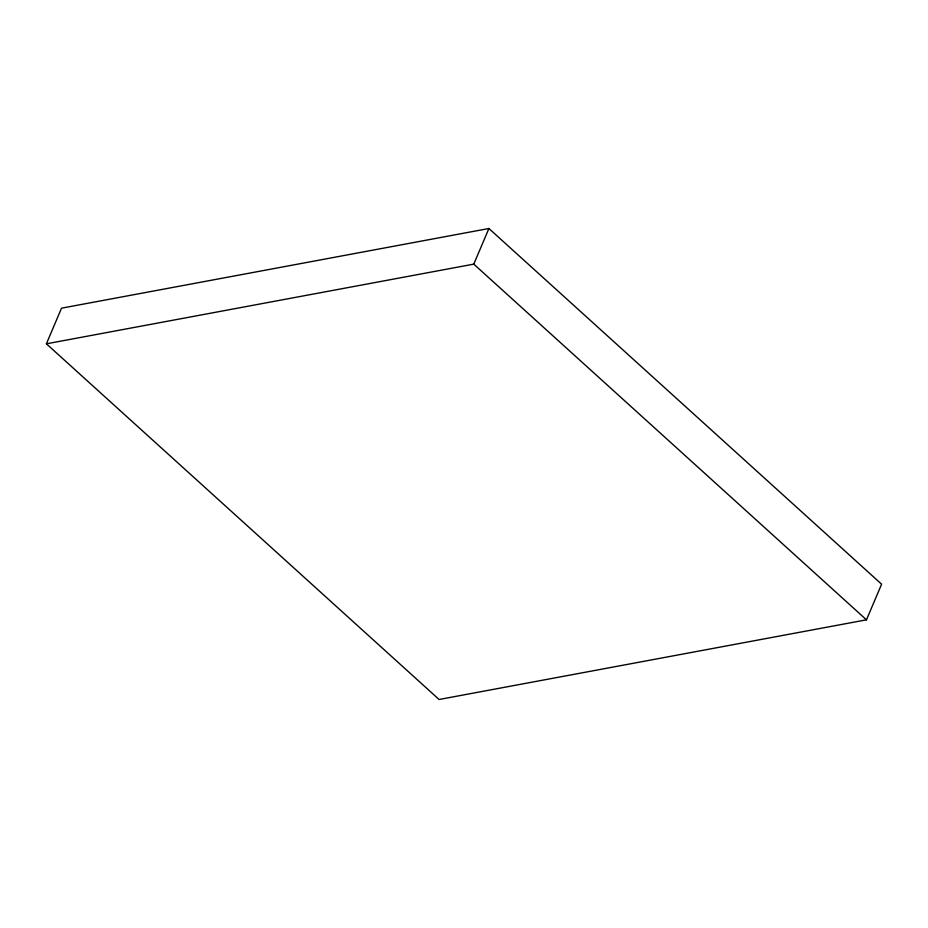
<?xml version="1.0" encoding="UTF-8"?>
<svg xmlns="http://www.w3.org/2000/svg" width="928" height="928" viewBox="0 0 928 928"><rect width="100%" height="100%" fill="white"/><g stroke="black" fill="none" stroke-linecap="round" stroke-linejoin="round"><path stroke-width="1.39" d="M46.4 343.812L61.526 308.177L488.905 228.508L881.6 584.188L866.474 619.823L439.095 699.492L46.4 343.812L473.779 264.132L866.474 619.823M473.779 264.132L488.905 228.508"/></g></svg>
